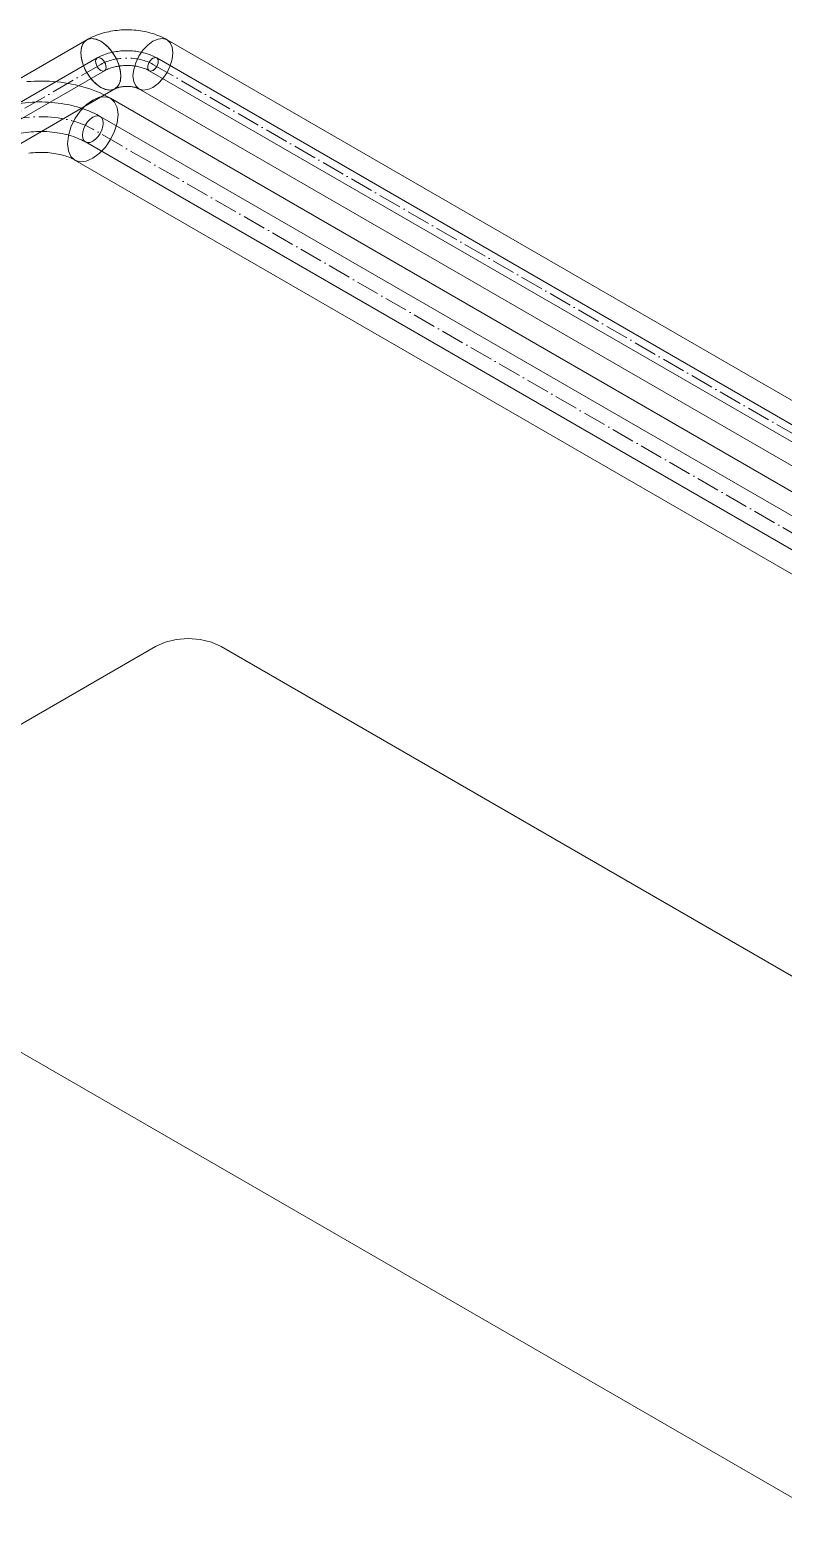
# Model space of a CAD drawing. Header units: millimetres. Extents: x -88595 to 880822, y -1054509 to -148035.
# Drawn here: x 413453 to 413778, y -310624 to -309982 of the extents above; entities that cross this region are included whole.
import ezdxf

# ---------------------------------------------------------------- set-up
doc = ezdxf.new("R2010")
doc.units = ezdxf.units.MM
doc.linetypes.add('$12$ADSK_Осевая', pattern=[14, 10, -2, 0, -2])
doc.linetypes.add('$13$ADSK_Осевая', pattern=[14, 10, -2, 0, -2])
for name, color, linetype, lineweight in [('Изоляция', 7, 'Continuous', 18), ('Оборудование', 7, 'Continuous', 18), ('Трубопровод', 7, 'Continuous', 18), ('Трубопроводы', 7, 'Continuous', 18)]:
    doc.layers.add(name, color=color, linetype=linetype, lineweight=lineweight)

# ---------------------------------------------------------------- blocks, each defined once
blk = doc.blocks.new('$0$ADSK_МедьПайка_Отвод-гнутая труба - Отвод _гнутая труба_-V16-В_ОВ3_4')
at = {"layer": 'Трубопроводы', "color": 190, "true_color": 0x8000ff}
for points in [[(-2590.31, 3086.99, 0), (-2590.39, 3087.7, 0), (-2590.61, 3088.45, 0), (-2590.97, 3089.2, 0), (-2591.43, 3089.88, 0), (-2591.97, 3090.45, 0), (-2592.55, 3090.87, 0), (-2593.13, 3091.12, 0), (-2593.68, 3091.17, 0), (-2594.14, 3091.03, 0), (-2594.5, 3090.7, 0), (-2594.72, 3090.2, 0), (-2594.8, 3089.58, 0)], [(-2594.8, 3089.58, 0), (-2594.72, 3088.86, 0), (-2594.5, 3088.11, 0), (-2594.14, 3087.36, 0), (-2593.68, 3086.68, 0), (-2593.13, 3086.11, 0), (-2592.55, 3085.69, 0), (-2591.97, 3085.44, 0), (-2591.43, 3085.39, 0), (-2590.97, 3085.53, 0), (-2590.61, 3085.86, 0), (-2590.39, 3086.36, 0), (-2590.31, 3086.99, 0)], [(-2594.14, 3091.03, 0), (-2593.59, 3091.34, 0), (-2593.02, 3091.63, 0), (-2592.44, 3091.9, 0), (-2591.84, 3092.16, 0), (-2591.23, 3092.4, 0), (-2590.61, 3092.63, 0), (-2589.98, 3092.84, 0), (-2589.34, 3093.04, 0), (-2588.68, 3093.22, 0), (-2588.02, 3093.38, 0), (-2587.35, 3093.53, 0), (-2586.67, 3093.67, 0), (-2585.98, 3093.78, 0), (-2585.29, 3093.88, 0), (-2584.6, 3093.97, 0), (-2583.9, 3094.03, 0), (-2583.19, 3094.08, 0), (-2582.49, 3094.12, 0), (-2581.78, 3094.14, 0), (-2581.07, 3094.14, 0), (-2580.36, 3094.13, 0), (-2579.66, 3094.1, 0), (-2578.95, 3094.05, 0), (-2578.25, 3093.99, 0), (-2577.55, 3093.91, 0), (-2576.86, 3093.81, 0), (-2576.17, 3093.7, 0), (-2575.49, 3093.57, 0), (-2574.82, 3093.43, 0), (-2574.15, 3093.27, 0), (-2573.5, 3093.09, 0), (-2572.85, 3092.9, 0), (-2572.21, 3092.69, 0), (-2571.59, 3092.47, 0), (-2570.98, 3092.23, 0), (-2570.38, 3091.97, 0), (-2569.79, 3091.7, 0), (-2569.22, 3091.42, 0), (-2568.66, 3091.12, 0), (-2568.52, 3091.03, 0)], [(-2567.86, 3089.58, 0), (-2567.93, 3090.2, 0), (-2568.16, 3090.7, 0), (-2568.52, 3091.03, 0), (-2568.98, 3091.17, 0), (-2569.52, 3091.12, 0), (-2570.1, 3090.87, 0), (-2570.68, 3090.45, 0), (-2571.23, 3089.88, 0), (-2571.69, 3089.2, 0), (-2572.05, 3088.45, 0), (-2572.27, 3087.7, 0), (-2572.35, 3086.99, 0)], [(-2572.35, 3086.99, 0), (-2572.27, 3086.36, 0), (-2572.05, 3085.86, 0), (-2571.69, 3085.53, 0), (-2571.23, 3085.39, 0), (-2570.68, 3085.44, 0), (-2570.1, 3085.69, 0), (-2569.52, 3086.11, 0), (-2568.98, 3086.68, 0), (-2568.52, 3087.36, 0), (-2568.16, 3088.11, 0), (-2567.93, 3088.86, 0), (-2567.86, 3089.58, 0)], [(-2590.97, 3085.53, 0), (-2590.6, 3085.73, 0), (-2590.22, 3085.93, 0), (-2589.82, 3086.12, 0), (-2589.4, 3086.3, 0), (-2588.96, 3086.47, 0), (-2588.51, 3086.64, 0), (-2588.05, 3086.8, 0), (-2587.57, 3086.94, 0), (-2587.08, 3087.08, 0), (-2586.57, 3087.2, 0), (-2586.06, 3087.32, 0), (-2585.53, 3087.42, 0), (-2585, 3087.51, 0), (-2584.46, 3087.59, 0), (-2583.91, 3087.65, 0), (-2583.36, 3087.71, 0), (-2582.8, 3087.75, 0), (-2582.25, 3087.77, 0), (-2581.68, 3087.79, 0), (-2581.12, 3087.79, 0), (-2580.56, 3087.78, 0), (-2580, 3087.75, 0), (-2579.45, 3087.72, 0), (-2578.89, 3087.67, 0), (-2578.34, 3087.61, 0), (-2577.8, 3087.53, 0), (-2577.27, 3087.44, 0), (-2576.74, 3087.34, 0), (-2576.22, 3087.23, 0), (-2575.72, 3087.11, 0), (-2575.22, 3086.98, 0), (-2574.74, 3086.84, 0), (-2574.27, 3086.68, 0), (-2573.81, 3086.52, 0), (-2573.37, 3086.35, 0), (-2572.95, 3086.17, 0), (-2572.54, 3085.98, 0), (-2572.16, 3085.79, 0), (-2571.79, 3085.59, 0), (-2571.69, 3085.53, 0)]]:
    blk.add_polyline3d(points, dxfattribs=at)
blk = doc.blocks.new('$0$ADSK_МедьПайка_Отвод-гнутая труба - Отвод _гнутая труба_-V15-В_ОВ3_4')
at = {"layer": 'Трубопроводы', "color": 134, "true_color": 0x00a6a6}
for points in [[(-2645.3, 3065.16, 0), (-2644.19, 3065.78, 0), (-2643.06, 3066.36, 0), (-2641.89, 3066.91, 0), (-2640.7, 3067.42, 0), (-2639.48, 3067.91, 0), (-2638.24, 3068.37, 0), (-2636.98, 3068.79, 0), (-2635.69, 3069.18, 0), (-2634.38, 3069.54, 0), (-2633.05, 3069.87, 0), (-2631.71, 3070.17, 0), (-2630.35, 3070.43, 0), (-2628.98, 3070.66, 0), (-2627.6, 3070.86, 0), (-2626.21, 3071.03, 0), (-2624.81, 3071.17, 0), (-2623.4, 3071.27, 0), (-2621.99, 3071.34, 0), (-2620.57, 3071.38, 0), (-2619.15, 3071.38, 0), (-2617.74, 3071.35, 0), (-2616.32, 3071.29, 0), (-2614.92, 3071.2, 0), (-2613.51, 3071.07, 0), (-2612.12, 3070.91, 0), (-2610.73, 3070.72, 0), (-2609.36, 3070.5, 0), (-2607.99, 3070.24, 0), (-2606.65, 3069.95, 0), (-2605.32, 3069.63, 0), (-2604, 3069.28, 0), (-2602.71, 3068.9, 0), (-2601.44, 3068.48, 0), (-2600.19, 3068.04, 0), (-2598.97, 3067.56, 0), (-2597.77, 3067.05, 0), (-2596.6, 3066.51, 0), (-2595.45, 3065.94, 0), (-2594.34, 3065.33, 0), (-2594.05, 3065.16, 0)], [(-2637.63, 3057.07, 0), (-2637.78, 3058.5, 0), (-2638.23, 3060.01, 0), (-2638.95, 3061.5, 0), (-2639.88, 3062.86, 0), (-2640.96, 3064, 0), (-2642.12, 3064.85, 0), (-2643.28, 3065.34, 0), (-2644.37, 3065.45, 0), (-2645.3, 3065.16, 0), (-2646.01, 3064.5, 0), (-2646.46, 3063.51, 0), (-2646.61, 3062.26, 0)], [(-2592.73, 3062.26, 0), (-2592.88, 3063.51, 0), (-2593.33, 3064.5, 0), (-2594.05, 3065.16, 0), (-2594.98, 3065.45, 0), (-2596.06, 3065.34, 0), (-2597.22, 3064.85, 0), (-2598.38, 3064, 0), (-2599.47, 3062.86, 0), (-2600.4, 3061.5, 0), (-2601.11, 3060.01, 0), (-2601.56, 3058.5, 0), (-2601.71, 3057.07, 0)], [(-2646.61, 3062.26, 0), (-2646.46, 3060.83, 0), (-2646.01, 3059.32, 0), (-2645.3, 3057.83, 0), (-2644.37, 3056.47, 0), (-2643.28, 3055.33, 0), (-2642.12, 3054.48, 0), (-2640.96, 3053.98, 0), (-2639.88, 3053.88, 0), (-2638.95, 3054.16, 0), (-2638.23, 3054.83, 0), (-2637.78, 3055.82, 0), (-2637.63, 3057.07, 0)], [(-2638.95, 3054.16, 0), (-2638.22, 3054.57, 0), (-2637.45, 3054.96, 0), (-2636.65, 3055.34, 0), (-2635.81, 3055.7, 0), (-2634.94, 3056.05, 0), (-2634.04, 3056.38, 0), (-2633.11, 3056.69, 0), (-2632.15, 3056.98, 0), (-2631.17, 3057.26, 0), (-2630.16, 3057.51, 0), (-2629.13, 3057.73, 0), (-2628.08, 3057.94, 0), (-2627.01, 3058.12, 0), (-2625.93, 3058.27, 0), (-2624.84, 3058.41, 0), (-2623.74, 3058.51, 0), (-2622.62, 3058.59, 0), (-2621.51, 3058.65, 0), (-2620.38, 3058.68, 0), (-2619.26, 3058.68, 0), (-2618.14, 3058.66, 0), (-2617.02, 3058.61, 0), (-2615.9, 3058.54, 0), (-2614.8, 3058.44, 0), (-2613.7, 3058.31, 0), (-2612.62, 3058.16, 0), (-2611.55, 3057.99, 0), (-2610.49, 3057.79, 0), (-2609.46, 3057.57, 0), (-2608.44, 3057.32, 0), (-2607.45, 3057.06, 0), (-2606.49, 3056.77, 0), (-2605.55, 3056.47, 0), (-2604.64, 3056.14, 0), (-2603.76, 3055.8, 0), (-2602.91, 3055.44, 0), (-2602.1, 3055.06, 0), (-2601.33, 3054.67, 0), (-2600.59, 3054.27, 0), (-2600.4, 3054.16, 0)], [(-2601.71, 3057.07, 0), (-2601.56, 3055.82, 0), (-2601.11, 3054.83, 0), (-2600.4, 3054.16, 0), (-2599.47, 3053.88, 0), (-2598.38, 3053.98, 0), (-2597.22, 3054.48, 0), (-2596.06, 3055.33, 0), (-2594.98, 3056.47, 0), (-2594.05, 3057.83, 0), (-2593.33, 3059.32, 0), (-2592.88, 3060.83, 0), (-2592.73, 3062.26, 0)]]:
    blk.add_polyline3d(points, dxfattribs=at)
blk = doc.blocks.new('$0$ADSK_Наружный блок кондиционера сплит-системы1 - AS24TL5HRA-A-4475077-В_ОВ3_4')
at = {"layer": 'Оборудование'}
for p, q in [((-4604.29, 3622.97), (-4770.46, 3527.03)), ((-4038.6, 3312.7), (-4576, 3622.97)), ((-4770.46, 3510.7), (-4233.06, 3200.44))]:
    blk.add_line(p, q, dxfattribs=at)
blk.add_polyline3d([(-4576, 3622.97, 0), (-4580.15, 3624.81, 0), (-4584.97, 3625.96, 0), (-4590.15, 3626.36, 0), (-4595.32, 3625.96, 0), (-4600.15, 3624.81, 0), (-4604.29, 3622.97, 0)], dxfattribs=at)

msp = doc.modelspace()

# ---------------------------------------------------------------- linework, layer by layer
at = {"layer": 'Изоляция', "color": 190, "true_color": 0x8000ff}
for p, q in [((413477.98, -309986.71), (413152.14, -310174.84)), ((422834.34, -315368.61), (413512.61, -309986.71)), ((413164.31, -310195.93), (413490.16, -310007.8)), ((413500.43, -310007.8), (422822.16, -315389.7))]:
    msp.add_line(p, q, dxfattribs=at)
at = {"layer": 'Изоляция', "color": 134, "true_color": 0x00a6a6}
for p, q in [((422598.16, -315271.47), (413488.29, -310011.88)), ((413472.94, -310038.47), (422582.81, -315298.05))]:
    msp.add_line(p, q, dxfattribs=at)
at = {"layer": 'Изоляция', "color": 190, "true_color": 0x8000ff}
for points in [[(413477.98, -309986.71, 0), (413478.8, -309986.26, 0), (413479.63, -309985.83, 0), (413480.47, -309985.44, 0), (413481.32, -309985.07, 0), (413482.17, -309984.73, 0), (413483.04, -309984.41, 0), (413483.91, -309984.12, 0), (413484.78, -309983.85, 0), (413485.66, -309983.61, 0), (413486.55, -309983.39, 0), (413487.45, -309983.19, 0), (413488.34, -309983.02, 0), (413489.25, -309982.86, 0), (413490.15, -309982.73, 0), (413491.06, -309982.62, 0), (413491.97, -309982.54, 0), (413492.88, -309982.47, 0), (413493.8, -309982.42, 0), (413494.72, -309982.4, 0), (413495.63, -309982.4, 0), (413496.55, -309982.42, 0), (413497.46, -309982.46, 0), (413498.38, -309982.52, 0), (413499.29, -309982.6, 0), (413500.2, -309982.7, 0), (413501.1, -309982.83, 0), (413502.01, -309982.97, 0), (413502.91, -309983.14, 0), (413503.8, -309983.33, 0), (413504.69, -309983.55, 0), (413505.57, -309983.78, 0), (413506.45, -309984.05, 0), (413507.32, -309984.33, 0), (413508.19, -309984.64, 0), (413509.05, -309984.97, 0), (413509.89, -309985.33, 0), (413510.74, -309985.72, 0), (413511.57, -309986.14, 0), (413512.39, -309986.59, 0), (413512.61, -309986.71, 0)], [(413484.07, -309987.32, 0), (413482.15, -309986.46, 0), (413480.33, -309986.14, 0), (413478.7, -309986.39, 0), (413477.34, -309987.17, 0), (413476.31, -309988.47, 0), (413475.68, -309990.2, 0), (413475.46, -309992.29, 0)], [(413475.46, -309992.29, 0), (413475.76, -309989.88, 0), (413476.62, -309987.98, 0), (413477.98, -309986.71, 0), (413479.77, -309986.16, 0), (413481.84, -309986.37, 0), (413484.07, -309987.32, 0)], [(413484.07, -309987.32, 0), (413486.3, -309988.94, 0), (413488.38, -309991.13, 0), (413490.16, -309993.74, 0), (413491.53, -309996.59, 0), (413492.39, -309999.48, 0), (413492.68, -310002.23, 0)], [(413492.68, -310002.23, 0), (413492.46, -309999.89, 0), (413491.83, -309997.42, 0), (413490.8, -309994.94, 0), (413489.44, -309992.58, 0), (413487.81, -309990.45, 0), (413485.99, -309988.67, 0), (413484.07, -309987.32, 0)], [(413506.52, -309987.32, 0), (413504.29, -309988.94, 0), (413502.22, -309991.13, 0), (413500.43, -309993.74, 0), (413499.07, -309996.59, 0), (413498.21, -309999.48, 0), (413497.91, -310002.23, 0)], [(413497.91, -310002.23, 0), (413498.21, -309999.48, 0), (413499.07, -309996.59, 0), (413500.43, -309993.74, 0), (413502.22, -309991.13, 0), (413504.29, -309988.94, 0), (413506.52, -309987.32, 0)], [(413515.13, -309992.29, 0), (413514.84, -309989.88, 0), (413513.98, -309987.98, 0), (413512.61, -309986.71, 0), (413510.83, -309986.16, 0), (413508.75, -309986.37, 0), (413506.52, -309987.32, 0)], [(413506.52, -309987.32, 0), (413508.75, -309986.37, 0), (413510.83, -309986.16, 0), (413512.61, -309986.71, 0), (413513.98, -309987.98, 0), (413514.84, -309989.88, 0), (413515.13, -309992.29, 0)], [(413484.07, -310007.2, 0), (413481.84, -310005.57, 0), (413479.77, -310003.38, 0), (413477.98, -310000.77, 0), (413476.62, -309997.92, 0), (413475.76, -309995.03, 0), (413475.46, -309992.29, 0)], [(413475.46, -309992.29, 0), (413475.68, -309994.62, 0), (413476.32, -309997.09, 0), (413477.34, -309999.57, 0), (413478.71, -310001.93, 0), (413480.34, -310004.06, 0), (413482.16, -310005.84, 0), (413484.07, -310007.2, 0)], [(413506.52, -310007.2, 0), (413508.75, -310005.57, 0), (413510.83, -310003.38, 0), (413512.61, -310000.77, 0), (413513.98, -309997.92, 0), (413514.84, -309995.03, 0), (413515.13, -309992.29, 0)], [(413515.13, -309992.29, 0), (413514.84, -309995.03, 0), (413513.98, -309997.92, 0), (413512.61, -310000.77, 0), (413510.83, -310003.38, 0), (413508.75, -310005.57, 0), (413506.52, -310007.2, 0)], [(413492.68, -310002.23, 0), (413492.39, -310004.63, 0), (413491.53, -310006.53, 0), (413490.16, -310007.8, 0), (413488.38, -310008.35, 0), (413486.3, -310008.14, 0), (413484.07, -310007.2, 0)], [(413484.07, -310007.2, 0), (413485.99, -310008.05, 0), (413487.81, -310008.37, 0), (413489.44, -310008.13, 0), (413490.8, -310007.34, 0), (413491.83, -310006.05, 0), (413492.47, -310004.31, 0), (413492.68, -310002.23, 0)], [(413497.91, -310002.23, 0), (413498.21, -310004.63, 0), (413499.07, -310006.53, 0), (413500.43, -310007.8, 0), (413502.22, -310008.35, 0), (413504.29, -310008.14, 0), (413506.52, -310007.2, 0)], [(413506.52, -310007.2, 0), (413504.29, -310008.14, 0), (413502.22, -310008.35, 0), (413500.43, -310007.8, 0), (413499.07, -310006.53, 0), (413498.21, -310004.63, 0), (413497.91, -310002.23, 0)], [(413490.16, -310007.8, 0), (413490.26, -310007.75, 0), (413490.38, -310007.68, 0), (413490.52, -310007.62, 0), (413490.69, -310007.54, 0), (413490.88, -310007.47, 0), (413491.09, -310007.39, 0), (413491.32, -310007.31, 0), (413491.56, -310007.24, 0), (413491.83, -310007.17, 0), (413492.11, -310007.1, 0), (413492.4, -310007.03, 0), (413492.7, -310006.97, 0), (413493.02, -310006.92, 0), (413493.35, -310006.87, 0), (413493.68, -310006.83, 0), (413494.02, -310006.8, 0), (413494.37, -310006.77, 0), (413494.72, -310006.76, 0), (413495.07, -310006.75, 0), (413495.43, -310006.75, 0), (413495.78, -310006.75, 0), (413496.13, -310006.77, 0), (413496.48, -310006.79, 0), (413496.82, -310006.82, 0), (413497.16, -310006.86, 0), (413497.49, -310006.91, 0), (413497.81, -310006.96, 0), (413498.11, -310007.02, 0), (413498.41, -310007.08, 0), (413498.69, -310007.15, 0), (413498.96, -310007.22, 0), (413499.21, -310007.29, 0), (413499.45, -310007.37, 0), (413499.66, -310007.45, 0), (413499.86, -310007.52, 0), (413500.03, -310007.6, 0), (413500.18, -310007.67, 0), (413500.31, -310007.73, 0), (413500.41, -310007.79, 0), (413500.43, -310007.8, 0)]]:
    msp.add_polyline3d(points, dxfattribs=at)
at = {"layer": 'Изоляция', "color": 134, "true_color": 0x00a6a6}
for points in [[(413452.27, -310004.7, 0), (413453.89, -310004.59, 0), (413455.51, -310004.51, 0), (413457.13, -310004.46, 0), (413458.76, -310004.46, 0), (413460.38, -310004.49, 0), (413462, -310004.56, 0), (413463.62, -310004.67, 0), (413465.24, -310004.81, 0), (413466.84, -310005, 0), (413468.44, -310005.22, 0), (413470.03, -310005.48, 0), (413471.61, -310005.77, 0), (413473.18, -310006.11, 0), (413474.73, -310006.48, 0), (413476.28, -310006.89, 0), (413477.8, -310007.35, 0), (413479.31, -310007.84, 0), (413480.8, -310008.37, 0), (413482.27, -310008.95, 0), (413483.71, -310009.56, 0), (413485.14, -310010.22, 0), (413486.54, -310010.92, 0), (413487.92, -310011.67, 0), (413488.29, -310011.88, 0)], [(413469.76, -310031.44, 0), (413470.13, -310027.98, 0), (413471.22, -310024.34, 0), (413472.94, -310020.74, 0), (413475.19, -310017.45, 0), (413477.81, -310014.69, 0), (413480.62, -310012.64, 0)], [(413480.62, -310012.64, 0), (413477.81, -310014.69, 0), (413475.19, -310017.45, 0), (413472.94, -310020.74, 0), (413471.22, -310024.34, 0), (413470.13, -310027.98, 0), (413469.76, -310031.44, 0)], [(413480.62, -310012.64, 0), (413483.42, -310011.45, 0), (413486.04, -310011.19, 0), (413488.29, -310011.88, 0), (413490.02, -310013.48, 0), (413491.1, -310015.88, 0), (413491.47, -310018.91, 0)], [(413491.47, -310018.91, 0), (413491.1, -310015.88, 0), (413490.02, -310013.48, 0), (413488.29, -310011.88, 0), (413486.04, -310011.19, 0), (413483.42, -310011.45, 0), (413480.62, -310012.64, 0)], [(413491.47, -310018.91, 0), (413491.1, -310022.37, 0), (413490.02, -310026.01, 0), (413488.29, -310029.61, 0), (413486.04, -310032.9, 0), (413483.42, -310035.66, 0), (413480.62, -310037.71, 0)], [(413480.62, -310037.71, 0), (413483.42, -310035.66, 0), (413486.04, -310032.9, 0), (413488.29, -310029.61, 0), (413490.02, -310026.01, 0), (413491.1, -310022.37, 0), (413491.47, -310018.91, 0)], [(413480.62, -310037.71, 0), (413477.81, -310038.9, 0), (413475.19, -310039.16, 0), (413472.94, -310038.47, 0), (413471.22, -310036.87, 0), (413470.13, -310034.47, 0), (413469.76, -310031.44, 0)], [(413469.76, -310031.44, 0), (413470.13, -310034.47, 0), (413471.22, -310036.87, 0), (413472.94, -310038.47, 0), (413475.19, -310039.16, 0), (413477.81, -310038.9, 0), (413480.62, -310037.71, 0)], [(413453.08, -310035.49, 0), (413453.96, -310035.38, 0), (413454.86, -310035.3, 0), (413455.76, -310035.23, 0), (413456.67, -310035.18, 0), (413457.58, -310035.16, 0), (413458.5, -310035.16, 0), (413459.41, -310035.18, 0), (413460.32, -310035.22, 0), (413461.23, -310035.28, 0), (413462.13, -310035.36, 0), (413463.01, -310035.46, 0), (413463.88, -310035.58, 0), (413464.74, -310035.72, 0), (413465.57, -310035.87, 0), (413466.38, -310036.05, 0), (413467.17, -310036.24, 0), (413467.94, -310036.44, 0), (413468.67, -310036.66, 0), (413469.38, -310036.89, 0), (413470.05, -310037.13, 0), (413470.68, -310037.38, 0), (413471.28, -310037.63, 0), (413471.83, -310037.89, 0), (413472.35, -310038.14, 0), (413472.82, -310038.4, 0), (413472.94, -310038.47, 0)]]:
    msp.add_polyline3d(points, dxfattribs=at)
at = {"layer": 'Трубопровод', "color": 190, "true_color": 0x8000ff}
for p, q in [((413482.48, -309994.51), (413156.64, -310182.63)), ((422829.84, -315376.41), (413508.11, -309994.51)), ((413159.81, -310188.13), (413485.66, -310000.01)), ((413504.93, -310000.01), (422826.66, -315381.91))]:
    msp.add_line(p, q, dxfattribs=at)
at = {"layer": 'Трубопровод', "color": 190, "linetype": '$12$ADSK_Осевая', "true_color": 0x8000ff}
for p, q in [((413158.23, -310185.38), (413484.07, -309997.26)), ((413158.23, -310185.38), (413484.07, -309997.26)), ((413506.52, -309997.26), (422828.25, -315379.16)), ((413506.52, -309997.26), (422828.25, -315379.16))]:
    msp.add_line(p, q, dxfattribs=at)
at = {"layer": 'Трубопровод', "color": 134, "true_color": 0x00a6a6}
for p, q in [((422593.66, -315279.26), (413483.79, -310019.68)), ((413477.44, -310030.67), (422587.31, -315290.26))]:
    msp.add_line(p, q, dxfattribs=at)
at = {"layer": 'Трубопровод', "color": 134, "linetype": '$12$ADSK_Осевая', "true_color": 0x00a6a6}
msp.add_line((422590.49, -315284.76), (413480.62, -310025.18), dxfattribs=at)
msp.add_line((422590.49, -315284.76), (413480.62, -310025.18), dxfattribs=at)
at = {"layer": 'Трубопровод', "color": 190, "true_color": 0x8000ff}
for points in [[(413481.83, -309995.96, 0), (413481.9, -309995.33, 0), (413482.13, -309994.84, 0), (413482.48, -309994.51, 0), (413482.95, -309994.36, 0), (413483.49, -309994.42, 0), (413484.07, -309994.66, 0)], [(413484.07, -309999.85, 0), (413483.49, -309999.42, 0), (413482.95, -309998.85, 0), (413482.48, -309998.17, 0), (413482.13, -309997.43, 0), (413481.9, -309996.67, 0), (413481.83, -309995.96, 0)], [(413484.07, -309994.66, 0), (413484.65, -309995.09, 0), (413485.19, -309995.66, 0), (413485.66, -309996.34, 0), (413486.02, -309997.08, 0), (413486.24, -309997.84, 0), (413486.32, -309998.55, 0)], [(413504.28, -309998.55, 0), (413504.35, -309997.84, 0), (413504.58, -309997.08, 0), (413504.93, -309996.34, 0), (413505.4, -309995.66, 0), (413505.94, -309995.09, 0), (413506.52, -309994.66, 0)], [(413506.52, -309994.66, 0), (413507.1, -309994.42, 0), (413507.64, -309994.36, 0), (413508.11, -309994.51, 0), (413508.47, -309994.84, 0), (413508.69, -309995.33, 0), (413508.77, -309995.96, 0)], [(413508.77, -309995.96, 0), (413508.69, -309996.67, 0), (413508.47, -309997.43, 0), (413508.11, -309998.17, 0), (413507.64, -309998.85, 0), (413507.1, -309999.42, 0), (413506.52, -309999.85, 0)], [(413486.32, -309998.55, 0), (413486.24, -309999.18, 0), (413486.02, -309999.67, 0), (413485.66, -310000.01, 0), (413485.19, -310000.15, 0), (413484.65, -310000.1, 0), (413484.07, -309999.85, 0)], [(413506.52, -309999.85, 0), (413505.94, -310000.1, 0), (413505.4, -310000.15, 0), (413504.93, -310000.01, 0), (413504.58, -309999.67, 0), (413504.35, -309999.18, 0), (413504.28, -309998.55, 0)]]:
    msp.add_polyline3d(points, dxfattribs=at)
at = {"layer": 'Трубопровод', "color": 134, "true_color": 0x00a6a6}
for points in [[(413476.13, -310027.77, 0), (413476.28, -310026.34, 0), (413476.73, -310024.83, 0), (413477.44, -310023.34, 0), (413478.37, -310021.98, 0), (413479.45, -310020.84, 0), (413480.62, -310019.99, 0)], [(413480.62, -310019.99, 0), (413481.78, -310019.5, 0), (413482.86, -310019.39, 0), (413483.79, -310019.68, 0), (413484.5, -310020.34, 0), (413484.95, -310021.33, 0), (413485.11, -310022.58, 0)], [(413480.62, -310030.36, 0), (413479.45, -310030.85, 0), (413478.37, -310030.96, 0), (413477.44, -310030.67, 0), (413476.73, -310030.01, 0), (413476.28, -310029.02, 0), (413476.13, -310027.77, 0)], [(413485.11, -310022.58, 0), (413484.95, -310024.01, 0), (413484.5, -310025.52, 0), (413483.79, -310027.01, 0), (413482.86, -310028.37, 0), (413481.78, -310029.51, 0), (413480.62, -310030.36, 0)]]:
    msp.add_polyline3d(points, dxfattribs=at)
at = {"layer": 'Трубопроводы', "color": 190, "linetype": '$13$ADSK_Осевая', "true_color": 0x8000ff}
msp.add_ellipse((413495.3, -310003.74), major_axis=(15.88, 0), ratio=0.57735, start_param=0.785398, end_param=2.356194, dxfattribs=at)
at = {"layer": 'Трубопроводы', "color": 134, "linetype": '$13$ADSK_Осевая', "true_color": 0x00a6a6}
msp.add_ellipse((413458.16, -310038.14), major_axis=(31.75, 0), ratio=0.57735, start_param=0.785398, end_param=2.356194, dxfattribs=at)

# ---------------------------------------------------------------- block references
at = {"layer": 'Оборудование'}
msp.add_blockref('$0$ADSK_Наружный блок кондиционера сплит-системы1 - AS24TL5HRA-A-4475077-В_ОВ3_4', (418111.87, -313870.85), dxfattribs=at)
at = {"layer": 'Трубопроводы', "color": 190, "true_color": 0x8000ff}
msp.add_blockref('$0$ADSK_МедьПайка_Отвод-гнутая труба - Отвод _гнутая труба_-V16-В_ОВ3_4', (416076.63, -313085.54), dxfattribs=at)
at = {"layer": 'Трубопроводы', "color": 134, "true_color": 0x00a6a6}
msp.add_blockref('$0$ADSK_МедьПайка_Отвод-гнутая труба - Отвод _гнутая труба_-V15-В_ОВ3_4', (416077.84, -313084.84), dxfattribs=at)

doc.saveas('drawing.dxf')
